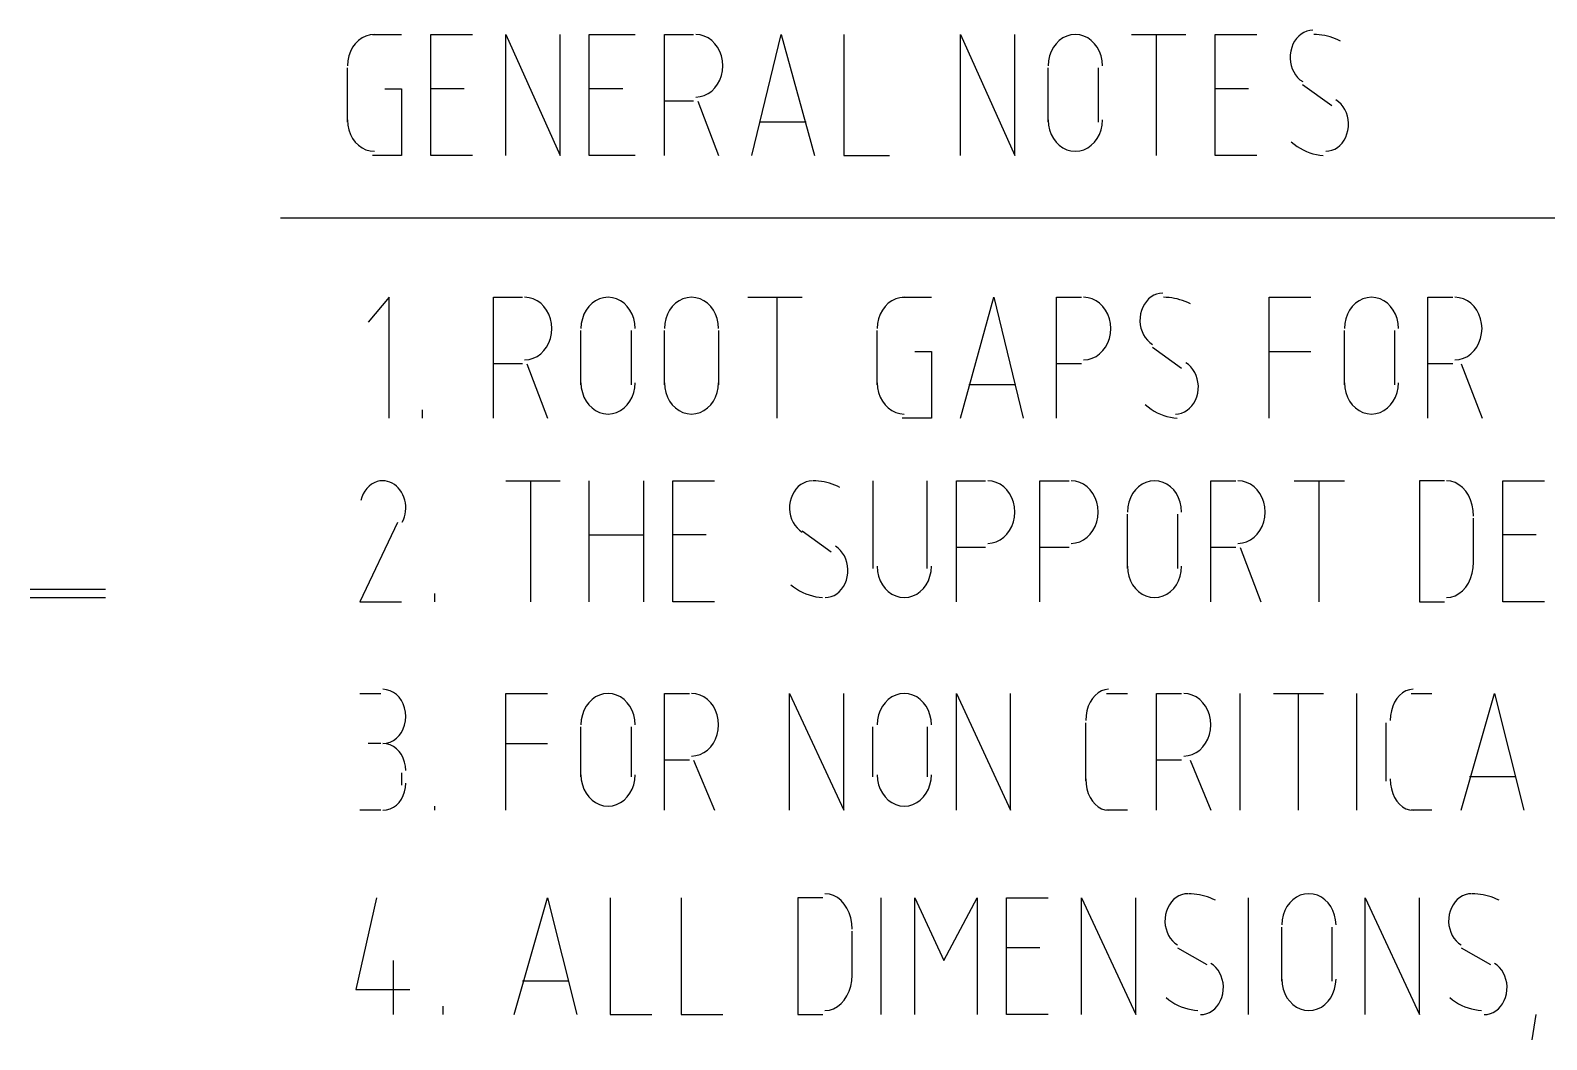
# Model space of a CAD drawing. Header units: millimetres. Extents: x 43 to 1147, y -811 to -31.
# Drawn here: x 45.04 to 88.66, y -771.76 to -742.72 of the extents above; entities that cross this region are included whole.
import ezdxf

# ---------------------------------------------------------------- set-up
doc = ezdxf.new("R2010")
doc.units = ezdxf.units.MM
doc.layers.add('EDITED_LINES', color=4, linetype='Continuous')

msp = doc.modelspace()

# ---------------------------------------------------------------- linework, layer by layer
at = {"layer": 'EDITED_LINES'}
for p, q in [((54.813, -742.852), (54.693, -742.886)), ((54.94, -742.84), (54.813, -742.852)), ((54.88, -742.84), (55.72, -742.84)), ((56.56, -746.32), (56.56, -742.84)), ((56.56, -742.84), (57.76, -742.84)), ((58.72, -746.32), (58.72, -742.84)), ((58.72, -742.84), (60.28, -746.32)), ((60.28, -746.32), (60.28, -742.84)), ((61.12, -746.32), (61.12, -742.84)), ((61.12, -742.84), (62.44, -742.84)), ((63.28, -746.32), (63.28, -742.84)), ((63.28, -742.84), (64.12, -742.84)), ((64.307, -742.852), (64.18, -742.84)), ((64.427, -742.886), (64.307, -742.852)), ((65.8, -746.32), (66.64, -742.84)), ((66.64, -742.84), (67.6, -746.32)), ((68.44, -742.84), (68.44, -746.32)), ((71.8, -746.32), (71.8, -742.84)), ((71.8, -742.84), (73.36, -746.32)), ((73.36, -746.32), (73.36, -742.84)), ((74.973, -742.852), (74.853, -742.886)), ((75.1, -742.84), (74.973, -742.852)), ((75.226, -742.852), (75.1, -742.84)), ((75.346, -742.886), (75.226, -742.852)), ((76.72, -742.84), (78.28, -742.84)), ((77.44, -746.32), (77.44, -742.84)), ((79.12, -746.32), (79.12, -742.84)), ((79.12, -742.84), (80.32, -742.84)), ((81.601, -742.831), (81.53, -742.889)), ((81.678, -742.784), (81.601, -742.831)), ((81.76, -742.749), (81.678, -742.784)), ((81.847, -742.728), (81.76, -742.749)), ((81.937, -742.72), (81.847, -742.728)), ((82.038, -742.843), (81.959, -742.84)), ((82.117, -742.849), (82.038, -742.843)), ((82.196, -742.859), (82.117, -742.849)), ((54.31, -743.208), (54.247, -743.326)), ((54.388, -743.104), (54.31, -743.208)), ((54.479, -743.014), (54.388, -743.104)), ((54.582, -742.94), (54.479, -743.014)), ((54.693, -742.886), (54.582, -742.94)), ((64.538, -742.94), (64.427, -742.886)), ((64.641, -743.014), (64.538, -742.94)), ((64.732, -743.104), (64.641, -743.014)), ((64.81, -743.208), (64.732, -743.104)), ((64.873, -743.326), (64.81, -743.208)), ((74.47, -743.208), (74.407, -743.326)), ((74.548, -743.104), (74.47, -743.208)), ((74.639, -743.014), (74.548, -743.104)), ((74.742, -742.94), (74.639, -743.014)), ((74.853, -742.886), (74.742, -742.94)), ((75.458, -742.94), (75.346, -742.886)), ((75.561, -743.014), (75.458, -742.94)), ((75.652, -743.104), (75.561, -743.014)), ((75.729, -743.208), (75.652, -743.104)), ((75.793, -743.326), (75.729, -743.208)), ((81.325, -743.218), (81.298, -743.32)), ((81.362, -743.123), (81.325, -743.218)), ((81.409, -743.036), (81.362, -743.123)), ((81.465, -742.958), (81.409, -743.036)), ((81.53, -742.889), (81.465, -742.958)), ((82.274, -742.873), (82.196, -742.859)), ((82.352, -742.89), (82.274, -742.873)), ((82.429, -742.911), (82.352, -742.89)), ((82.505, -742.935), (82.429, -742.911)), ((82.581, -742.963), (82.505, -742.935)), ((82.656, -742.995), (82.581, -742.963)), ((82.73, -743.03), (82.656, -742.995)), ((54.17, -743.594), (54.16, -743.74)), ((54.2, -743.456), (54.17, -743.594)), ((54.247, -743.326), (54.2, -743.456)), ((64.92, -743.456), (64.873, -743.326)), ((64.95, -743.594), (64.92, -743.456)), ((64.96, -743.74), (64.95, -743.594)), ((74.33, -743.594), (74.32, -743.74)), ((74.36, -743.456), (74.33, -743.594)), ((74.407, -743.326), (74.36, -743.456)), ((75.84, -743.455), (75.793, -743.326)), ((75.87, -743.594), (75.84, -743.455)), ((75.88, -743.74), (75.87, -743.594)), ((81.283, -743.426), (81.28, -743.53)), ((81.28, -743.53), (81.29, -743.633)), ((81.298, -743.32), (81.283, -743.426)), ((81.29, -743.633), (81.31, -743.733)), ((54.16, -745.36), (54.16, -743.8)), ((64.81, -744.272), (64.873, -744.154)), ((64.873, -744.154), (64.92, -744.024)), ((64.92, -744.024), (64.95, -743.886)), ((64.95, -743.886), (64.96, -743.74)), ((74.32, -745.36), (74.32, -743.8)), ((75.76, -743.8), (75.76, -745.36)), ((81.31, -743.733), (81.341, -743.828)), ((81.341, -743.828), (81.383, -743.918)), ((81.383, -743.918), (81.434, -744.001)), ((81.434, -744.001), (81.495, -744.076)), ((81.495, -744.076), (81.564, -744.141)), ((81.564, -744.141), (81.642, -744.196)), ((55.24, -744.4), (55.72, -744.4)), ((55.72, -744.4), (55.72, -746.32)), ((57.52, -744.4), (56.56, -744.4)), ((62.08, -744.4), (61.12, -744.4)), ((64.307, -744.628), (64.427, -744.594)), ((64.427, -744.594), (64.538, -744.54)), ((64.538, -744.54), (64.641, -744.466)), ((64.641, -744.466), (64.732, -744.376)), ((64.732, -744.376), (64.81, -744.272)), ((80.08, -744.4), (79.12, -744.4)), ((81.64, -744.28), (82.48, -744.88)), ((64.12, -744.76), (63.28, -744.76)), ((64.18, -744.64), (64.307, -744.628)), ((64.24, -744.76), (64.84, -746.32)), ((82.676, -744.779), (82.598, -744.724)), ((82.745, -744.844), (82.676, -744.779)), ((82.806, -744.919), (82.745, -744.844)), ((82.857, -745.002), (82.806, -744.919)), ((82.899, -745.092), (82.857, -745.002)), ((54.16, -745.3), (54.17, -745.446)), ((54.17, -745.446), (54.2, -745.584)), ((67.36, -745.36), (66.04, -745.36)), ((74.32, -745.3), (74.33, -745.446)), ((74.33, -745.446), (74.36, -745.584)), ((75.84, -745.584), (75.87, -745.446)), ((75.87, -745.446), (75.88, -745.3)), ((82.93, -745.187), (82.899, -745.092)), ((82.95, -745.287), (82.93, -745.187)), ((82.96, -745.39), (82.95, -745.287)), ((82.957, -745.494), (82.96, -745.39)), ((54.2, -745.584), (54.247, -745.714)), ((54.247, -745.714), (54.31, -745.832)), ((54.31, -745.832), (54.388, -745.936)), ((74.36, -745.584), (74.407, -745.714)), ((74.407, -745.714), (74.47, -745.832)), ((74.47, -745.832), (74.548, -745.936)), ((75.652, -745.936), (75.73, -745.832)), ((75.73, -745.832), (75.793, -745.714)), ((75.793, -745.714), (75.84, -745.584)), ((82.775, -745.962), (82.831, -745.884)), ((82.831, -745.884), (82.878, -745.797)), ((82.878, -745.797), (82.915, -745.702)), ((82.915, -745.702), (82.942, -745.6)), ((82.942, -745.6), (82.957, -745.494)), ((54.388, -745.936), (54.479, -746.026)), ((54.479, -746.026), (54.582, -746.1)), ((54.582, -746.1), (54.693, -746.154)), ((54.693, -746.154), (54.813, -746.188)), ((54.813, -746.188), (54.94, -746.2)), ((55.72, -746.32), (54.88, -746.32)), ((57.76, -746.32), (56.56, -746.32)), ((62.44, -746.32), (61.12, -746.32)), ((68.44, -746.32), (69.76, -746.32)), ((74.548, -745.936), (74.639, -746.026)), ((74.639, -746.026), (74.742, -746.1)), ((74.742, -746.1), (74.853, -746.154)), ((74.853, -746.154), (74.973, -746.188)), ((74.973, -746.188), (75.1, -746.2)), ((75.1, -746.2), (75.227, -746.188)), ((75.227, -746.188), (75.347, -746.154)), ((75.347, -746.154), (75.458, -746.1)), ((75.458, -746.1), (75.561, -746.026)), ((75.561, -746.026), (75.652, -745.936)), ((80.32, -746.32), (79.12, -746.32)), ((81.313, -745.928), (81.395, -745.996)), ((81.395, -745.996), (81.481, -746.058)), ((81.481, -746.058), (81.568, -746.114)), ((81.568, -746.114), (81.658, -746.163)), ((81.658, -746.163), (81.75, -746.206)), ((81.75, -746.206), (81.843, -746.242)), ((81.843, -746.242), (81.938, -746.271)), ((81.938, -746.271), (82.035, -746.294)), ((82.035, -746.294), (82.132, -746.31)), ((82.132, -746.31), (82.23, -746.318)), ((82.303, -746.2), (82.393, -746.192)), ((82.393, -746.192), (82.48, -746.171)), ((82.48, -746.171), (82.562, -746.136)), ((82.562, -746.136), (82.639, -746.089)), ((82.639, -746.089), (82.71, -746.031)), ((82.71, -746.031), (82.775, -745.962)), ((1137.28, -748.12), (52.24, -748.12)), ((55.36, -750.4), (54.76, -751.12)), ((55.36, -753.88), (55.36, -750.4)), ((58.36, -753.88), (58.36, -750.4)), ((58.36, -750.4), (59.2, -750.4)), ((59.387, -750.412), (59.26, -750.4)), ((59.507, -750.446), (59.387, -750.412)), ((59.618, -750.5), (59.507, -750.446)), ((59.721, -750.574), (59.618, -750.5)), ((59.812, -750.664), (59.721, -750.574)), ((59.89, -750.768), (59.812, -750.664)), ((61.108, -750.664), (61.03, -750.768)), ((61.199, -750.574), (61.108, -750.664)), ((61.302, -750.5), (61.199, -750.574)), ((61.413, -750.446), (61.302, -750.5)), ((61.533, -750.412), (61.413, -750.446)), ((61.66, -750.4), (61.533, -750.412)), ((61.786, -750.412), (61.66, -750.4)), ((61.906, -750.446), (61.786, -750.412)), ((62.018, -750.5), (61.906, -750.446)), ((62.121, -750.574), (62.018, -750.5)), ((62.212, -750.664), (62.121, -750.574)), ((62.289, -750.768), (62.212, -750.664)), ((63.508, -750.664), (63.43, -750.768)), ((63.599, -750.574), (63.508, -750.664)), ((63.702, -750.5), (63.599, -750.574)), ((63.813, -750.446), (63.702, -750.5)), ((63.933, -750.412), (63.813, -750.446)), ((64.06, -750.4), (63.933, -750.412)), ((64.186, -750.412), (64.06, -750.4)), ((64.306, -750.446), (64.186, -750.412)), ((64.418, -750.5), (64.306, -750.446)), ((64.521, -750.574), (64.418, -750.5)), ((64.612, -750.664), (64.521, -750.574)), ((64.689, -750.768), (64.612, -750.664)), ((65.68, -750.4), (67.24, -750.4)), ((66.52, -753.88), (66.52, -750.4)), ((69.628, -750.664), (69.55, -750.768)), ((69.719, -750.574), (69.628, -750.664)), ((69.822, -750.5), (69.719, -750.574)), ((69.933, -750.446), (69.822, -750.5)), ((70.053, -750.412), (69.933, -750.446)), ((70.18, -750.4), (70.053, -750.412)), ((70.12, -750.4), (70.96, -750.4)), ((71.8, -753.88), (72.76, -750.4)), ((72.76, -750.4), (73.6, -753.88)), ((74.56, -753.88), (74.56, -750.4)), ((74.56, -750.4), (75.28, -750.4)), ((75.467, -750.412), (75.34, -750.4)), ((75.587, -750.446), (75.467, -750.412)), ((75.698, -750.5), (75.587, -750.446)), ((75.801, -750.574), (75.698, -750.5)), ((75.892, -750.664), (75.801, -750.574)), ((75.969, -750.768), (75.892, -750.664)), ((77.042, -750.683), (77.005, -750.778)), ((77.089, -750.596), (77.042, -750.683)), ((77.145, -750.518), (77.089, -750.596)), ((77.21, -750.449), (77.145, -750.518)), ((77.281, -750.391), (77.21, -750.449)), ((77.358, -750.344), (77.281, -750.391)), ((77.44, -750.309), (77.358, -750.344)), ((77.527, -750.288), (77.44, -750.309)), ((77.617, -750.28), (77.527, -750.288)), ((77.718, -750.403), (77.639, -750.4)), ((77.797, -750.409), (77.718, -750.403)), ((77.876, -750.419), (77.797, -750.409)), ((77.954, -750.433), (77.876, -750.419)), ((78.032, -750.45), (77.954, -750.433)), ((78.109, -750.471), (78.032, -750.45)), ((78.185, -750.495), (78.109, -750.471)), ((78.261, -750.523), (78.185, -750.495)), ((78.336, -750.555), (78.261, -750.523)), ((78.41, -750.59), (78.336, -750.555)), ((80.68, -753.88), (80.68, -750.4)), ((80.68, -750.4), (81.88, -750.4)), ((83.068, -750.664), (82.99, -750.768)), ((83.159, -750.574), (83.068, -750.664)), ((83.262, -750.5), (83.159, -750.574)), ((83.373, -750.446), (83.262, -750.5)), ((83.493, -750.412), (83.373, -750.446)), ((83.62, -750.4), (83.493, -750.412)), ((83.746, -750.412), (83.62, -750.4)), ((83.866, -750.446), (83.746, -750.412)), ((83.978, -750.5), (83.866, -750.446)), ((84.081, -750.574), (83.978, -750.5)), ((84.172, -750.664), (84.081, -750.574)), ((84.249, -750.768), (84.172, -750.664)), ((85.24, -753.88), (85.24, -750.4)), ((85.24, -750.4), (85.96, -750.4)), ((86.147, -750.412), (86.02, -750.4)), ((86.267, -750.446), (86.147, -750.412)), ((86.378, -750.5), (86.267, -750.446)), ((86.481, -750.574), (86.378, -750.5)), ((86.572, -750.664), (86.481, -750.574)), ((86.65, -750.768), (86.572, -750.664)), ((59.953, -750.886), (59.89, -750.768)), ((60, -751.016), (59.953, -750.886)), ((60.03, -751.154), (60, -751.016)), ((60.92, -751.016), (60.89, -751.154)), ((60.967, -750.886), (60.92, -751.016)), ((61.03, -750.768), (60.967, -750.886)), ((62.353, -750.886), (62.289, -750.768)), ((62.4, -751.015), (62.353, -750.886)), ((62.43, -751.154), (62.4, -751.015)), ((63.32, -751.016), (63.29, -751.154)), ((63.367, -750.886), (63.32, -751.016)), ((63.43, -750.768), (63.367, -750.886)), ((64.753, -750.886), (64.689, -750.768)), ((64.8, -751.015), (64.753, -750.886)), ((64.83, -751.154), (64.8, -751.015)), ((69.44, -751.016), (69.41, -751.154)), ((69.487, -750.886), (69.44, -751.016)), ((69.55, -750.768), (69.487, -750.886)), ((76.033, -750.886), (75.969, -750.768)), ((76.08, -751.016), (76.033, -750.886)), ((76.11, -751.154), (76.08, -751.016)), ((76.963, -750.986), (76.96, -751.09)), ((76.96, -751.09), (76.97, -751.193)), ((76.978, -750.88), (76.963, -750.986)), ((77.005, -750.778), (76.978, -750.88)), ((82.88, -751.016), (82.85, -751.154)), ((82.927, -750.886), (82.88, -751.016)), ((82.99, -750.768), (82.927, -750.886)), ((84.313, -750.886), (84.249, -750.768)), ((84.36, -751.015), (84.313, -750.886)), ((84.39, -751.154), (84.36, -751.015)), ((86.713, -750.886), (86.65, -750.768)), ((86.76, -751.016), (86.713, -750.886)), ((86.79, -751.154), (86.76, -751.016)), ((60, -751.584), (60.03, -751.446)), ((60.04, -751.3), (60.03, -751.154)), ((60.03, -751.446), (60.04, -751.3)), ((60.89, -751.154), (60.88, -751.3)), ((60.88, -752.92), (60.88, -751.36)), ((62.32, -751.36), (62.32, -752.92)), ((62.44, -751.3), (62.43, -751.154)), ((63.29, -751.154), (63.28, -751.3)), ((63.28, -752.92), (63.28, -751.36)), ((64.84, -751.3), (64.83, -751.154)), ((64.84, -751.36), (64.84, -752.92)), ((69.41, -751.154), (69.4, -751.3)), ((69.4, -752.92), (69.4, -751.36)), ((76.08, -751.584), (76.11, -751.446)), ((76.12, -751.3), (76.11, -751.154)), ((76.11, -751.446), (76.12, -751.3)), ((76.97, -751.193), (76.99, -751.293)), ((76.99, -751.293), (77.021, -751.388)), ((77.021, -751.388), (77.063, -751.478)), ((77.063, -751.478), (77.114, -751.561)), ((77.114, -751.561), (77.175, -751.636)), ((82.85, -751.154), (82.84, -751.3)), ((82.84, -752.92), (82.84, -751.36)), ((84.28, -751.36), (84.28, -752.92)), ((84.4, -751.3), (84.39, -751.154)), ((86.76, -751.584), (86.79, -751.446)), ((86.8, -751.3), (86.79, -751.154)), ((86.79, -751.446), (86.8, -751.3)), ((59.721, -752.026), (59.812, -751.936)), ((59.812, -751.936), (59.89, -751.832)), ((59.89, -751.832), (59.953, -751.714)), ((59.953, -751.714), (60, -751.584)), ((70.48, -751.96), (70.96, -751.96)), ((70.96, -751.96), (70.96, -753.88)), ((75.801, -752.026), (75.892, -751.936)), ((75.892, -751.936), (75.969, -751.832)), ((75.969, -751.832), (76.033, -751.714)), ((76.033, -751.714), (76.08, -751.584)), ((77.175, -751.636), (77.244, -751.701)), ((77.244, -751.701), (77.322, -751.756)), ((77.32, -751.84), (78.16, -752.44)), ((80.68, -751.96), (81.88, -751.96)), ((86.481, -752.026), (86.572, -751.936)), ((86.572, -751.936), (86.65, -751.832)), ((86.65, -751.832), (86.713, -751.714)), ((86.713, -751.714), (86.76, -751.584)), ((59.2, -752.32), (58.36, -752.32)), ((59.26, -752.2), (59.387, -752.188)), ((59.32, -752.32), (59.92, -753.88)), ((59.387, -752.188), (59.507, -752.154)), ((59.507, -752.154), (59.618, -752.1)), ((59.618, -752.1), (59.721, -752.026)), ((75.28, -752.32), (74.56, -752.32)), ((75.34, -752.2), (75.467, -752.188)), ((75.467, -752.188), (75.587, -752.154)), ((75.587, -752.154), (75.698, -752.1)), ((75.698, -752.1), (75.801, -752.026)), ((78.356, -752.339), (78.278, -752.284)), ((78.425, -752.404), (78.356, -752.339)), ((78.486, -752.479), (78.425, -752.404)), ((85.96, -752.32), (85.24, -752.32)), ((86.02, -752.2), (86.147, -752.188)), ((86.147, -752.188), (86.267, -752.154)), ((86.2, -752.32), (86.8, -753.88)), ((86.267, -752.154), (86.378, -752.1)), ((86.378, -752.1), (86.481, -752.026)), ((60.88, -752.86), (60.89, -753.006)), ((62.43, -753.006), (62.44, -752.86)), ((63.28, -752.86), (63.29, -753.006)), ((64.83, -753.006), (64.84, -752.86)), ((69.4, -752.86), (69.41, -753.006)), ((78.537, -752.562), (78.486, -752.479)), ((78.579, -752.652), (78.537, -752.562)), ((78.61, -752.747), (78.579, -752.652)), ((78.63, -752.847), (78.61, -752.747)), ((78.64, -752.95), (78.63, -752.847)), ((82.84, -752.86), (82.85, -753.006)), ((84.39, -753.006), (84.4, -752.86)), ((60.89, -753.006), (60.92, -753.144)), ((60.92, -753.144), (60.967, -753.274)), ((60.967, -753.274), (61.03, -753.392)), ((62.29, -753.392), (62.353, -753.274)), ((62.353, -753.274), (62.4, -753.144)), ((62.4, -753.144), (62.43, -753.006)), ((63.29, -753.006), (63.32, -753.144)), ((63.32, -753.144), (63.367, -753.274)), ((63.367, -753.274), (63.43, -753.392)), ((64.69, -753.392), (64.753, -753.274)), ((64.753, -753.274), (64.8, -753.144)), ((64.8, -753.144), (64.83, -753.006)), ((69.41, -753.006), (69.44, -753.144)), ((69.44, -753.144), (69.487, -753.274)), ((69.487, -753.274), (69.55, -753.392)), ((73.36, -752.92), (72.04, -752.92)), ((78.558, -753.357), (78.595, -753.262)), ((78.595, -753.262), (78.622, -753.16)), ((78.622, -753.16), (78.637, -753.054)), ((78.637, -753.054), (78.64, -752.95)), ((82.85, -753.006), (82.88, -753.144)), ((82.88, -753.144), (82.927, -753.274)), ((82.927, -753.274), (82.99, -753.392)), ((84.249, -753.392), (84.313, -753.274)), ((84.313, -753.274), (84.36, -753.144)), ((84.36, -753.144), (84.39, -753.006)), ((56.32, -753.88), (56.32, -753.64)), ((61.03, -753.392), (61.108, -753.496)), ((61.108, -753.496), (61.199, -753.586)), ((61.199, -753.586), (61.302, -753.66)), ((61.302, -753.66), (61.413, -753.714)), ((61.413, -753.714), (61.533, -753.748)), ((61.533, -753.748), (61.66, -753.76)), ((61.66, -753.76), (61.787, -753.748)), ((61.787, -753.748), (61.907, -753.714)), ((61.907, -753.714), (62.018, -753.66)), ((62.018, -753.66), (62.121, -753.586)), ((62.121, -753.586), (62.212, -753.496)), ((62.212, -753.496), (62.29, -753.392)), ((63.43, -753.392), (63.508, -753.496)), ((63.508, -753.496), (63.599, -753.586)), ((63.599, -753.586), (63.702, -753.66)), ((63.702, -753.66), (63.813, -753.714)), ((63.813, -753.714), (63.933, -753.748)), ((63.933, -753.748), (64.06, -753.76)), ((64.06, -753.76), (64.187, -753.748)), ((64.187, -753.748), (64.307, -753.714)), ((64.307, -753.714), (64.418, -753.66)), ((64.418, -753.66), (64.521, -753.586)), ((64.521, -753.586), (64.612, -753.496)), ((64.612, -753.496), (64.69, -753.392)), ((69.55, -753.392), (69.628, -753.496)), ((69.628, -753.496), (69.719, -753.586)), ((69.719, -753.586), (69.822, -753.66)), ((69.822, -753.66), (69.933, -753.714)), ((69.933, -753.714), (70.053, -753.748)), ((70.053, -753.748), (70.18, -753.76)), ((77.113, -753.488), (77.195, -753.556)), ((77.195, -753.556), (77.281, -753.618)), ((77.281, -753.618), (77.368, -753.674)), ((77.368, -753.674), (77.458, -753.723)), ((77.458, -753.723), (77.55, -753.766)), ((77.983, -753.76), (78.073, -753.752)), ((78.073, -753.752), (78.16, -753.731)), ((78.16, -753.731), (78.242, -753.696)), ((78.242, -753.696), (78.319, -753.649)), ((78.319, -753.649), (78.39, -753.591)), ((78.39, -753.591), (78.455, -753.522)), ((78.455, -753.522), (78.511, -753.444)), ((78.511, -753.444), (78.558, -753.357)), ((82.99, -753.392), (83.068, -753.496)), ((83.068, -753.496), (83.159, -753.586)), ((83.159, -753.586), (83.262, -753.66)), ((83.262, -753.66), (83.373, -753.714)), ((83.373, -753.714), (83.493, -753.748)), ((83.493, -753.748), (83.62, -753.76)), ((83.62, -753.76), (83.747, -753.748)), ((83.747, -753.748), (83.867, -753.714)), ((83.867, -753.714), (83.978, -753.66)), ((83.978, -753.66), (84.081, -753.586)), ((84.081, -753.586), (84.172, -753.496)), ((84.172, -753.496), (84.249, -753.392)), ((70.96, -753.88), (70.12, -753.88)), ((77.55, -753.766), (77.643, -753.802)), ((77.643, -753.802), (77.738, -753.831)), ((77.738, -753.831), (77.835, -753.854)), ((77.835, -753.854), (77.932, -753.87)), ((77.932, -753.87), (78.03, -753.878)), ((54.72, -755.901), (54.663, -755.976)), ((54.784, -755.836), (54.72, -755.901)), ((54.855, -755.781), (54.784, -755.836)), ((54.931, -755.737), (54.855, -755.781)), ((55.013, -755.705), (54.931, -755.737)), ((55.098, -755.686), (55.013, -755.705)), ((55.186, -755.68), (55.098, -755.686)), ((55.248, -755.684), (55.177, -755.68)), ((55.318, -755.697), (55.248, -755.684)), ((55.386, -755.719), (55.318, -755.697)), ((55.451, -755.749), (55.386, -755.719)), ((55.513, -755.787), (55.451, -755.749)), ((55.571, -755.832), (55.513, -755.787)), ((55.625, -755.884), (55.571, -755.832)), ((55.674, -755.943), (55.625, -755.884)), ((58.72, -755.68), (60.28, -755.68)), ((59.44, -759.16), (59.44, -755.68)), ((61.12, -759.16), (61.12, -755.68)), ((62.68, -755.68), (62.68, -759.16)), ((63.52, -759.16), (63.52, -755.68)), ((63.52, -755.68), (64.72, -755.68)), ((67.065, -755.918), (67.009, -755.996)), ((67.13, -755.849), (67.065, -755.918)), ((67.201, -755.791), (67.13, -755.849)), ((67.278, -755.744), (67.201, -755.791)), ((67.36, -755.709), (67.278, -755.744)), ((67.447, -755.688), (67.36, -755.709)), ((67.537, -755.68), (67.447, -755.688)), ((67.638, -755.683), (67.559, -755.68)), ((67.717, -755.689), (67.638, -755.683)), ((67.796, -755.699), (67.717, -755.689)), ((67.874, -755.713), (67.796, -755.699)), ((67.952, -755.73), (67.874, -755.713)), ((68.029, -755.751), (67.952, -755.73)), ((68.105, -755.775), (68.029, -755.751)), ((68.181, -755.803), (68.105, -755.775)), ((68.256, -755.835), (68.181, -755.803)), ((68.33, -755.87), (68.256, -755.835)), ((69.28, -755.68), (69.28, -758.2)), ((70.84, -758.2), (70.84, -755.68)), ((71.68, -759.16), (71.68, -755.68)), ((71.68, -755.68), (72.52, -755.68)), ((72.707, -755.692), (72.58, -755.68)), ((72.827, -755.726), (72.707, -755.692)), ((72.938, -755.78), (72.827, -755.726)), ((73.041, -755.854), (72.938, -755.78)), ((73.132, -755.944), (73.041, -755.854)), ((74.08, -759.16), (74.08, -755.68)), ((74.08, -755.68), (74.92, -755.68)), ((75.107, -755.692), (74.98, -755.68)), ((75.227, -755.726), (75.107, -755.692)), ((75.338, -755.78), (75.227, -755.726)), ((75.441, -755.854), (75.338, -755.78)), ((75.532, -755.944), (75.441, -755.854)), ((76.919, -755.854), (76.828, -755.944)), ((77.022, -755.78), (76.919, -755.854)), ((77.133, -755.726), (77.022, -755.78)), ((77.253, -755.692), (77.133, -755.726)), ((77.38, -755.68), (77.253, -755.692)), ((77.506, -755.692), (77.38, -755.68)), ((77.626, -755.726), (77.506, -755.692)), ((77.738, -755.78), (77.626, -755.726)), ((77.841, -755.854), (77.738, -755.78)), ((77.932, -755.944), (77.841, -755.854)), ((79, -759.16), (79, -755.68)), ((79, -755.68), (79.72, -755.68)), ((79.907, -755.692), (79.78, -755.68)), ((80.027, -755.726), (79.907, -755.692)), ((80.138, -755.78), (80.027, -755.726)), ((80.241, -755.854), (80.138, -755.78)), ((80.332, -755.944), (80.241, -755.854)), ((81.4, -755.68), (82.84, -755.68)), ((82.12, -759.16), (82.12, -755.68)), ((85.72, -755.68), (85, -755.68)), ((85, -755.68), (85, -759.16)), ((85.907, -755.693), (85.78, -755.68)), ((86.027, -755.732), (85.907, -755.693)), ((86.138, -755.794), (86.027, -755.732)), ((86.241, -755.877), (86.138, -755.794)), ((86.332, -755.979), (86.241, -755.877)), ((87.4, -759.16), (87.4, -755.68)), ((87.4, -755.68), (88.6, -755.68)), ((54.574, -756.15), (54.545, -756.249)), ((54.614, -756.059), (54.574, -756.15)), ((54.663, -755.976), (54.614, -756.059)), ((55.718, -756.009), (55.674, -755.943)), ((55.756, -756.08), (55.718, -756.009)), ((55.788, -756.156), (55.756, -756.08)), ((55.812, -756.235), (55.788, -756.156)), ((55.829, -756.315), (55.812, -756.235)), ((55.838, -756.397), (55.829, -756.315)), ((66.898, -756.28), (66.883, -756.386)), ((66.925, -756.178), (66.898, -756.28)), ((66.962, -756.083), (66.925, -756.178)), ((67.009, -755.996), (66.962, -756.083)), ((73.21, -756.048), (73.132, -755.944)), ((73.273, -756.166), (73.21, -756.048)), ((73.32, -756.296), (73.273, -756.166)), ((73.35, -756.434), (73.32, -756.296)), ((75.609, -756.048), (75.532, -755.944)), ((75.673, -756.166), (75.609, -756.048)), ((75.72, -756.296), (75.673, -756.166)), ((75.75, -756.434), (75.72, -756.296)), ((76.64, -756.296), (76.61, -756.434)), ((76.687, -756.166), (76.64, -756.296)), ((76.75, -756.048), (76.687, -756.166)), ((76.828, -755.944), (76.75, -756.048)), ((78.009, -756.048), (77.932, -755.944)), ((78.073, -756.166), (78.009, -756.048)), ((78.12, -756.295), (78.073, -756.166)), ((78.15, -756.434), (78.12, -756.295)), ((80.41, -756.048), (80.332, -755.944)), ((80.473, -756.166), (80.41, -756.048)), ((80.52, -756.296), (80.473, -756.166)), ((80.55, -756.434), (80.52, -756.296)), ((86.409, -756.098), (86.332, -755.979)), ((86.473, -756.231), (86.409, -756.098)), ((86.52, -756.378), (86.473, -756.231)), ((55.74, -756.873), (55.774, -756.799)), ((55.774, -756.799), (55.802, -756.722)), ((55.802, -756.722), (55.822, -756.643)), ((55.822, -756.643), (55.834, -756.561)), ((55.834, -756.561), (55.84, -756.479)), ((55.84, -756.479), (55.838, -756.397)), ((66.883, -756.386), (66.88, -756.49)), ((66.88, -756.49), (66.89, -756.593)), ((66.89, -756.593), (66.91, -756.693)), ((66.91, -756.693), (66.941, -756.788)), ((66.941, -756.788), (66.983, -756.878)), ((73.32, -756.864), (73.35, -756.726)), ((73.36, -756.58), (73.35, -756.434)), ((73.35, -756.726), (73.36, -756.58)), ((75.72, -756.864), (75.75, -756.726)), ((75.76, -756.58), (75.75, -756.434)), ((75.75, -756.726), (75.76, -756.58)), ((76.61, -756.434), (76.6, -756.58)), ((76.6, -758.2), (76.6, -756.64)), ((78.04, -756.64), (78.04, -758.2)), ((78.16, -756.58), (78.15, -756.434)), ((80.52, -756.864), (80.55, -756.726)), ((80.56, -756.58), (80.55, -756.434)), ((80.55, -756.726), (80.56, -756.58)), ((86.55, -756.534), (86.52, -756.378)), ((86.56, -756.7), (86.55, -756.534)), ((86.56, -758.08), (86.56, -756.76)), ((55.6, -756.88), (54.52, -759.16)), ((61.12, -757.24), (62.68, -757.24)), ((64.48, -757.24), (63.52, -757.24)), ((66.983, -756.878), (67.034, -756.961)), ((67.034, -756.961), (67.095, -757.036)), ((67.095, -757.036), (67.164, -757.101)), ((67.164, -757.101), (67.242, -757.156)), ((67.24, -757.12), (68.08, -757.72)), ((73.041, -757.306), (73.132, -757.216)), ((73.132, -757.216), (73.21, -757.112)), ((73.21, -757.112), (73.273, -756.994)), ((73.273, -756.994), (73.32, -756.864)), ((75.441, -757.306), (75.532, -757.216)), ((75.532, -757.216), (75.609, -757.112)), ((75.609, -757.112), (75.673, -756.994)), ((75.673, -756.994), (75.72, -756.864)), ((80.241, -757.306), (80.332, -757.216)), ((80.332, -757.216), (80.41, -757.112)), ((80.41, -757.112), (80.473, -756.994)), ((80.473, -756.994), (80.52, -756.864)), ((88.36, -757.24), (87.4, -757.24)), ((68.276, -757.619), (68.198, -757.564)), ((68.345, -757.684), (68.276, -757.619)), ((72.52, -757.6), (71.68, -757.6)), ((72.58, -757.48), (72.707, -757.468)), ((72.707, -757.468), (72.827, -757.434)), ((72.827, -757.434), (72.938, -757.38)), ((72.938, -757.38), (73.041, -757.306)), ((74.92, -757.6), (74.08, -757.6)), ((74.98, -757.48), (75.107, -757.468)), ((75.107, -757.468), (75.227, -757.434)), ((75.227, -757.434), (75.338, -757.38)), ((75.338, -757.38), (75.441, -757.306)), ((79.72, -757.6), (79, -757.6)), ((79.78, -757.48), (79.907, -757.468)), ((79.84, -757.6), (80.44, -759.16)), ((79.907, -757.468), (80.027, -757.434)), ((80.027, -757.434), (80.138, -757.38)), ((80.138, -757.38), (80.241, -757.306)), ((68.406, -757.759), (68.345, -757.684)), ((68.457, -757.842), (68.406, -757.759)), ((68.499, -757.932), (68.457, -757.842)), ((68.53, -758.027), (68.499, -757.932)), ((68.55, -758.127), (68.53, -758.027)), ((86.55, -758.185), (86.56, -758.02)), ((68.478, -758.637), (68.515, -758.542)), ((68.515, -758.542), (68.542, -758.44)), ((68.542, -758.44), (68.557, -758.334)), ((68.56, -758.23), (68.55, -758.127)), ((68.557, -758.334), (68.56, -758.23)), ((69.4, -758.14), (69.41, -758.286)), ((69.41, -758.286), (69.44, -758.424)), ((69.44, -758.424), (69.487, -758.554)), ((69.487, -758.554), (69.55, -758.672)), ((70.81, -758.672), (70.873, -758.554)), ((70.873, -758.554), (70.92, -758.424)), ((70.92, -758.424), (70.95, -758.286)), ((70.95, -758.286), (70.96, -758.14)), ((76.6, -758.14), (76.61, -758.286)), ((76.61, -758.286), (76.64, -758.424)), ((76.64, -758.424), (76.687, -758.554)), ((76.687, -758.554), (76.75, -758.672)), ((78.01, -758.672), (78.073, -758.554)), ((78.073, -758.554), (78.12, -758.424)), ((78.12, -758.424), (78.15, -758.286)), ((78.15, -758.286), (78.16, -758.14)), ((86.41, -758.622), (86.473, -758.489)), ((86.473, -758.489), (86.52, -758.342)), ((86.52, -758.342), (86.55, -758.185)), ((45.04, -758.8), (47.2, -758.8)), ((56.68, -759.16), (56.68, -758.92)), ((66.913, -758.669), (66.995, -758.734)), ((66.995, -758.734), (67.081, -758.793)), ((67.081, -758.793), (67.168, -758.845)), ((67.168, -758.845), (67.258, -758.892)), ((67.258, -758.892), (67.35, -758.932)), ((67.35, -758.932), (67.443, -758.966)), ((67.443, -758.966), (67.538, -758.994)), ((68.08, -759.011), (68.162, -758.976)), ((68.162, -758.976), (68.239, -758.929)), ((68.239, -758.929), (68.31, -758.871)), ((68.31, -758.871), (68.375, -758.802)), ((68.375, -758.802), (68.431, -758.724)), ((68.431, -758.724), (68.478, -758.637)), ((69.55, -758.672), (69.628, -758.776)), ((69.628, -758.776), (69.719, -758.866)), ((69.719, -758.866), (69.822, -758.94)), ((69.822, -758.94), (69.933, -758.994)), ((70.427, -758.994), (70.538, -758.94)), ((70.538, -758.94), (70.641, -758.866)), ((70.641, -758.866), (70.732, -758.776)), ((70.732, -758.776), (70.81, -758.672)), ((76.75, -758.672), (76.828, -758.776)), ((76.828, -758.776), (76.919, -758.866)), ((76.919, -758.866), (77.022, -758.94)), ((77.022, -758.94), (77.133, -758.994)), ((77.627, -758.994), (77.738, -758.94)), ((77.738, -758.94), (77.841, -758.866)), ((77.841, -758.866), (77.932, -758.776)), ((77.932, -758.776), (78.01, -758.672)), ((85.907, -759.027), (86.027, -758.988)), ((86.027, -758.988), (86.138, -758.926)), ((86.138, -758.926), (86.241, -758.843)), ((86.241, -758.843), (86.332, -758.741)), ((86.332, -758.741), (86.41, -758.622)), ((45.04, -759.04), (47.2, -759.04)), ((54.52, -759.16), (55.72, -759.16)), ((64.72, -759.16), (63.52, -759.16)), ((67.538, -758.994), (67.635, -759.015)), ((67.635, -759.015), (67.732, -759.03)), ((67.732, -759.03), (67.83, -759.038)), ((67.903, -759.04), (67.993, -759.032)), ((67.993, -759.032), (68.08, -759.011)), ((69.933, -758.994), (70.053, -759.028)), ((70.053, -759.028), (70.18, -759.04)), ((70.18, -759.04), (70.307, -759.028)), ((70.307, -759.028), (70.427, -758.994)), ((77.133, -758.994), (77.253, -759.028)), ((77.253, -759.028), (77.38, -759.04)), ((77.38, -759.04), (77.507, -759.028)), ((77.507, -759.028), (77.627, -758.994)), ((85, -759.16), (85.72, -759.16)), ((85.78, -759.04), (85.907, -759.027)), ((88.6, -759.16), (87.4, -759.16)), ((54.52, -761.8), (55.12, -761.8)), ((55.287, -761.69), (55.18, -761.68)), ((55.389, -761.72), (55.287, -761.69)), ((55.483, -761.767), (55.389, -761.72)), ((55.57, -761.83), (55.483, -761.767)), ((55.647, -761.908), (55.57, -761.83)), ((55.713, -761.999), (55.647, -761.908)), ((55.766, -762.102), (55.713, -761.999)), ((58.72, -765.16), (58.72, -761.8)), ((58.72, -761.8), (59.92, -761.8)), ((61.199, -761.974), (61.108, -762.064)), ((61.302, -761.9), (61.199, -761.974)), ((61.413, -761.846), (61.302, -761.9)), ((61.533, -761.812), (61.413, -761.846)), ((61.66, -761.8), (61.533, -761.812)), ((61.786, -761.812), (61.66, -761.8)), ((61.906, -761.846), (61.786, -761.812)), ((62.018, -761.9), (61.906, -761.846)), ((62.121, -761.974), (62.018, -761.9)), ((62.212, -762.064), (62.121, -761.974)), ((63.28, -765.16), (63.28, -761.8)), ((63.28, -761.8), (64, -761.8)), ((64.187, -761.812), (64.06, -761.8)), ((64.307, -761.846), (64.187, -761.812)), ((64.418, -761.9), (64.307, -761.846)), ((64.521, -761.974), (64.418, -761.9)), ((64.612, -762.064), (64.521, -761.974)), ((66.88, -765.16), (66.88, -761.8)), ((66.88, -761.8), (68.44, -765.16)), ((68.44, -765.16), (68.44, -761.8)), ((69.719, -761.974), (69.628, -762.064)), ((69.822, -761.9), (69.719, -761.974)), ((69.933, -761.846), (69.822, -761.9)), ((70.053, -761.812), (69.933, -761.846)), ((70.18, -761.8), (70.053, -761.812)), ((70.306, -761.812), (70.18, -761.8)), ((70.426, -761.846), (70.306, -761.812)), ((70.538, -761.9), (70.426, -761.846)), ((70.641, -761.974), (70.538, -761.9)), ((70.732, -762.064), (70.641, -761.974)), ((71.68, -765.16), (71.68, -761.8)), ((71.68, -761.8), (73.24, -765.16)), ((73.24, -765.16), (73.24, -761.8)), ((75.593, -761.944), (75.527, -762.048)), ((75.67, -761.854), (75.593, -761.944)), ((75.757, -761.78), (75.67, -761.854)), ((75.851, -761.726), (75.757, -761.78)), ((75.953, -761.692), (75.851, -761.726)), ((76.06, -761.68), (75.953, -761.692)), ((76, -761.8), (76.6, -761.8)), ((77.44, -765.16), (77.44, -761.8)), ((77.44, -761.8), (78.16, -761.8)), ((78.347, -761.812), (78.22, -761.8)), ((78.467, -761.846), (78.347, -761.812)), ((78.578, -761.9), (78.467, -761.846)), ((78.681, -761.974), (78.578, -761.9)), ((78.772, -762.064), (78.681, -761.974)), ((79.84, -765.16), (79.84, -761.8)), ((80.8, -761.8), (82.24, -761.8)), ((81.52, -765.16), (81.52, -761.8)), ((83.2, -765.16), (83.2, -761.8)), ((84.353, -761.944), (84.287, -762.048)), ((84.43, -761.854), (84.353, -761.944)), ((84.517, -761.78), (84.43, -761.854)), ((84.611, -761.726), (84.517, -761.78)), ((84.713, -761.692), (84.611, -761.726)), ((84.82, -761.68), (84.713, -761.692)), ((84.76, -761.8), (85.36, -761.8)), ((86.2, -765.16), (87.16, -761.8)), ((87.16, -761.8), (88, -765.16)), ((55.806, -762.213), (55.766, -762.102)), ((55.831, -762.334), (55.806, -762.213)), ((55.84, -762.46), (55.831, -762.334)), ((55.831, -762.587), (55.84, -762.46)), ((60.92, -762.416), (60.89, -762.554)), ((60.967, -762.286), (60.92, -762.416)), ((61.03, -762.168), (60.967, -762.286)), ((61.108, -762.064), (61.03, -762.168)), ((62.289, -762.168), (62.212, -762.064)), ((62.353, -762.286), (62.289, -762.168)), ((62.4, -762.415), (62.353, -762.286)), ((62.43, -762.554), (62.4, -762.415)), ((64.69, -762.168), (64.612, -762.064)), ((64.753, -762.286), (64.69, -762.168)), ((64.8, -762.416), (64.753, -762.286)), ((64.83, -762.554), (64.8, -762.416)), ((69.44, -762.416), (69.41, -762.554)), ((69.487, -762.286), (69.44, -762.416)), ((69.55, -762.168), (69.487, -762.286)), ((69.628, -762.064), (69.55, -762.168)), ((70.809, -762.168), (70.732, -762.064)), ((70.873, -762.286), (70.809, -762.168)), ((70.92, -762.415), (70.873, -762.286)), ((70.95, -762.554), (70.92, -762.415)), ((75.409, -762.434), (75.4, -762.58)), ((75.434, -762.296), (75.409, -762.434)), ((75.474, -762.166), (75.434, -762.296)), ((75.527, -762.048), (75.474, -762.166)), ((78.85, -762.168), (78.772, -762.064)), ((78.913, -762.286), (78.85, -762.168)), ((78.96, -762.416), (78.913, -762.286)), ((78.99, -762.554), (78.96, -762.416)), ((84.169, -762.434), (84.16, -762.58)), ((84.194, -762.296), (84.169, -762.434)), ((84.234, -762.166), (84.194, -762.296)), ((84.287, -762.048), (84.234, -762.166)), ((55.713, -762.921), (55.766, -762.818)), ((55.766, -762.818), (55.806, -762.707)), ((55.806, -762.707), (55.831, -762.587)), ((60.89, -762.554), (60.88, -762.7)), ((60.88, -764.2), (60.88, -762.76)), ((62.32, -762.76), (62.32, -764.2)), ((62.44, -762.7), (62.43, -762.554)), ((64.8, -762.984), (64.83, -762.846)), ((64.84, -762.7), (64.83, -762.554)), ((64.83, -762.846), (64.84, -762.7)), ((69.28, -764.2), (69.28, -762.76)), ((69.41, -762.554), (69.4, -762.7)), ((70.84, -762.76), (70.84, -764.2)), ((70.96, -762.7), (70.95, -762.554)), ((75.4, -764.32), (75.4, -762.64)), ((78.96, -762.984), (78.99, -762.846)), ((79, -762.7), (78.99, -762.554)), ((78.99, -762.846), (79, -762.7)), ((84.04, -764.32), (84.04, -762.64)), ((55.12, -763.24), (54.76, -763.24)), ((55.18, -763.24), (55.287, -763.23)), ((55.287, -763.25), (55.18, -763.24)), ((55.287, -763.23), (55.389, -763.2)), ((55.389, -763.28), (55.287, -763.25)), ((55.389, -763.2), (55.483, -763.153)), ((55.483, -763.327), (55.389, -763.28)), ((55.483, -763.153), (55.57, -763.09)), ((55.57, -763.39), (55.483, -763.327)), ((55.57, -763.09), (55.647, -763.012)), ((55.647, -763.012), (55.713, -762.921)), ((58.72, -763.24), (59.92, -763.24)), ((64.521, -763.426), (64.612, -763.336)), ((64.612, -763.336), (64.69, -763.232)), ((64.69, -763.232), (64.753, -763.114)), ((64.753, -763.114), (64.8, -762.984)), ((78.681, -763.426), (78.772, -763.336)), ((78.772, -763.336), (78.85, -763.232)), ((78.85, -763.232), (78.913, -763.114)), ((78.913, -763.114), (78.96, -762.984)), ((55.647, -763.468), (55.57, -763.39)), ((55.713, -763.559), (55.647, -763.468)), ((55.766, -763.662), (55.713, -763.559)), ((55.806, -763.773), (55.766, -763.662)), ((55.831, -763.893), (55.806, -763.773)), ((64, -763.72), (63.28, -763.72)), ((64.06, -763.6), (64.187, -763.588)), ((64.12, -763.72), (64.72, -765.16)), ((64.187, -763.588), (64.307, -763.554)), ((64.307, -763.554), (64.418, -763.5)), ((64.418, -763.5), (64.521, -763.426)), ((78.16, -763.72), (77.44, -763.72)), ((78.22, -763.6), (78.347, -763.588)), ((78.347, -763.588), (78.467, -763.554)), ((78.4, -763.72), (79, -765.16)), ((78.467, -763.554), (78.578, -763.5)), ((78.578, -763.5), (78.681, -763.426)), ((55.72, -764.08), (55.72, -764.44)), ((55.84, -764.02), (55.831, -763.893)), ((60.88, -764.14), (60.89, -764.286)), ((62.43, -764.286), (62.44, -764.14)), ((69.4, -764.14), (69.41, -764.286)), ((70.95, -764.286), (70.96, -764.14)), ((87.76, -764.2), (86.44, -764.2)), ((55.766, -764.738), (55.806, -764.627)), ((55.806, -764.627), (55.831, -764.507)), ((55.831, -764.507), (55.84, -764.38)), ((60.89, -764.286), (60.92, -764.424)), ((60.92, -764.424), (60.967, -764.554)), ((60.967, -764.554), (61.03, -764.672)), ((62.29, -764.672), (62.353, -764.554)), ((62.353, -764.554), (62.4, -764.424)), ((62.4, -764.424), (62.43, -764.286)), ((69.41, -764.286), (69.44, -764.424)), ((69.44, -764.424), (69.487, -764.554)), ((69.487, -764.554), (69.55, -764.672)), ((70.81, -764.672), (70.873, -764.554)), ((70.873, -764.554), (70.92, -764.424)), ((70.92, -764.424), (70.95, -764.286)), ((75.4, -764.26), (75.409, -764.406)), ((75.409, -764.406), (75.434, -764.544)), ((75.434, -764.544), (75.474, -764.674)), ((84.16, -764.26), (84.169, -764.406)), ((84.169, -764.406), (84.194, -764.544)), ((84.194, -764.544), (84.234, -764.674)), ((55.389, -765.12), (55.483, -765.073)), ((55.483, -765.073), (55.57, -765.01)), ((55.57, -765.01), (55.647, -764.932)), ((55.647, -764.932), (55.713, -764.841)), ((55.713, -764.841), (55.766, -764.738)), ((56.68, -765.16), (56.68, -765.04)), ((61.03, -764.672), (61.108, -764.776)), ((61.108, -764.776), (61.199, -764.866)), ((61.199, -764.866), (61.302, -764.94)), ((61.302, -764.94), (61.413, -764.994)), ((61.413, -764.994), (61.533, -765.028)), ((61.533, -765.028), (61.66, -765.04)), ((61.66, -765.04), (61.787, -765.028)), ((61.787, -765.028), (61.907, -764.994)), ((61.907, -764.994), (62.018, -764.94)), ((62.018, -764.94), (62.121, -764.866)), ((62.121, -764.866), (62.212, -764.776)), ((62.212, -764.776), (62.29, -764.672)), ((69.55, -764.672), (69.628, -764.776)), ((69.628, -764.776), (69.719, -764.866)), ((69.719, -764.866), (69.822, -764.94)), ((69.822, -764.94), (69.933, -764.994)), ((69.933, -764.994), (70.053, -765.028)), ((70.053, -765.028), (70.18, -765.04)), ((70.18, -765.04), (70.307, -765.028)), ((70.307, -765.028), (70.427, -764.994)), ((70.427, -764.994), (70.538, -764.94)), ((70.538, -764.94), (70.641, -764.866)), ((70.641, -764.866), (70.732, -764.776)), ((70.732, -764.776), (70.81, -764.672)), ((75.474, -764.674), (75.527, -764.792)), ((75.527, -764.792), (75.593, -764.896)), ((75.593, -764.896), (75.67, -764.986)), ((75.67, -764.986), (75.757, -765.06)), ((75.757, -765.06), (75.851, -765.114)), ((84.234, -764.674), (84.287, -764.792)), ((84.287, -764.792), (84.353, -764.896)), ((84.353, -764.896), (84.43, -764.986)), ((84.43, -764.986), (84.517, -765.06)), ((84.517, -765.06), (84.611, -765.114)), ((55.12, -765.16), (54.52, -765.16)), ((55.18, -765.16), (55.287, -765.15)), ((55.287, -765.15), (55.389, -765.12)), ((75.851, -765.114), (75.953, -765.148)), ((75.953, -765.148), (76.06, -765.16)), ((76.6, -765.16), (76, -765.16)), ((84.611, -765.114), (84.713, -765.148)), ((84.713, -765.148), (84.82, -765.16)), ((85.36, -765.16), (84.76, -765.16)), ((55, -767.68), (54.4, -770.32)), ((58.96, -771.04), (59.92, -767.68)), ((59.92, -767.68), (60.76, -771.04)), ((61.72, -767.68), (61.72, -771.04)), ((63.76, -767.68), (63.76, -771.04)), ((67.84, -767.68), (67.12, -767.68)), ((67.12, -767.68), (67.12, -771.04)), ((68.027, -767.573), (67.9, -767.56)), ((68.147, -767.612), (68.027, -767.573)), ((68.258, -767.674), (68.147, -767.612)), ((68.361, -767.757), (68.258, -767.674)), ((69.52, -771.04), (69.52, -767.68)), ((70.48, -771.04), (70.48, -767.68)), ((70.48, -767.68), (71.32, -769.48)), ((71.32, -769.48), (72.28, -767.68)), ((72.28, -767.68), (72.28, -771.04)), ((73.12, -771.04), (73.12, -767.68)), ((73.12, -767.68), (74.32, -767.68)), ((75.28, -771.04), (75.28, -767.68)), ((75.28, -767.68), (76.84, -771.04)), ((76.84, -771.04), (76.84, -767.68)), ((78.001, -767.671), (77.93, -767.729)), ((78.078, -767.624), (78.001, -767.671)), ((78.16, -767.589), (78.078, -767.624)), ((78.247, -767.568), (78.16, -767.589)), ((78.337, -767.56), (78.247, -767.568)), ((78.438, -767.563), (78.359, -767.56)), ((78.517, -767.569), (78.438, -767.563)), ((78.596, -767.579), (78.517, -767.569)), ((78.674, -767.593), (78.596, -767.579)), ((78.752, -767.61), (78.674, -767.593)), ((78.829, -767.631), (78.752, -767.61)), ((78.905, -767.655), (78.829, -767.631)), ((78.981, -767.683), (78.905, -767.655)), ((79.056, -767.715), (78.981, -767.683)), ((79.13, -767.75), (79.056, -767.715)), ((80.08, -771.04), (80.08, -767.68)), ((81.462, -767.66), (81.359, -767.734)), ((81.573, -767.606), (81.462, -767.66)), ((81.693, -767.572), (81.573, -767.606)), ((81.82, -767.56), (81.693, -767.572)), ((81.946, -767.572), (81.82, -767.56)), ((82.066, -767.606), (81.946, -767.572)), ((82.178, -767.66), (82.066, -767.606)), ((82.281, -767.734), (82.178, -767.66)), ((83.44, -771.04), (83.44, -767.68)), ((83.44, -767.68), (85, -771.04)), ((85, -771.04), (85, -767.68)), ((86.161, -767.671), (86.09, -767.729)), ((86.238, -767.624), (86.161, -767.671)), ((86.32, -767.589), (86.238, -767.624)), ((86.407, -767.568), (86.32, -767.589)), ((86.497, -767.56), (86.407, -767.568)), ((86.598, -767.563), (86.519, -767.56)), ((86.677, -767.569), (86.598, -767.563)), ((86.756, -767.579), (86.677, -767.569)), ((86.834, -767.593), (86.756, -767.579)), ((86.912, -767.61), (86.834, -767.593)), ((86.989, -767.631), (86.912, -767.61)), ((87.065, -767.655), (86.989, -767.631)), ((87.141, -767.683), (87.065, -767.655)), ((87.216, -767.715), (87.141, -767.683)), ((87.29, -767.75), (87.216, -767.715)), ((68.452, -767.859), (68.361, -767.757)), ((68.529, -767.978), (68.452, -767.859)), ((68.593, -768.111), (68.529, -767.978)), ((68.64, -768.258), (68.593, -768.111)), ((77.725, -768.058), (77.698, -768.16)), ((77.762, -767.963), (77.725, -768.058)), ((77.809, -767.876), (77.762, -767.963)), ((77.865, -767.798), (77.809, -767.876)), ((77.93, -767.729), (77.865, -767.798)), ((81.127, -768.046), (81.08, -768.176)), ((81.19, -767.928), (81.127, -768.046)), ((81.268, -767.824), (81.19, -767.928)), ((81.359, -767.734), (81.268, -767.824)), ((82.372, -767.824), (82.281, -767.734)), ((82.449, -767.928), (82.372, -767.824)), ((82.513, -768.046), (82.449, -767.928)), ((82.56, -768.175), (82.513, -768.046)), ((85.885, -768.058), (85.858, -768.16)), ((85.922, -767.963), (85.885, -768.058)), ((85.969, -767.876), (85.922, -767.963)), ((86.025, -767.798), (85.969, -767.876)), ((86.09, -767.729), (86.025, -767.798)), ((68.67, -768.414), (68.64, -768.258)), ((68.68, -768.58), (68.67, -768.414)), ((77.683, -768.266), (77.68, -768.37)), ((77.68, -768.37), (77.69, -768.473)), ((77.698, -768.16), (77.683, -768.266)), ((77.69, -768.473), (77.71, -768.573)), ((77.71, -768.573), (77.741, -768.668)), ((81.05, -768.314), (81.04, -768.46)), ((81.04, -770.08), (81.04, -768.52)), ((81.08, -768.176), (81.05, -768.314)), ((82.48, -768.52), (82.48, -770.08)), ((82.59, -768.314), (82.56, -768.175)), ((82.6, -768.46), (82.59, -768.314)), ((85.843, -768.266), (85.84, -768.37)), ((85.84, -768.37), (85.85, -768.473)), ((85.858, -768.16), (85.843, -768.266)), ((85.85, -768.473), (85.87, -768.573)), ((85.87, -768.573), (85.901, -768.668)), ((68.68, -769.96), (68.68, -768.64)), ((77.741, -768.668), (77.783, -768.758)), ((77.783, -768.758), (77.834, -768.841)), ((77.834, -768.841), (77.895, -768.916)), ((77.895, -768.916), (77.964, -768.981)), ((77.964, -768.981), (78.042, -769.036)), ((85.901, -768.668), (85.943, -768.758)), ((85.943, -768.758), (85.994, -768.841)), ((85.994, -768.841), (86.055, -768.916)), ((86.055, -768.916), (86.124, -768.981)), ((86.124, -768.981), (86.202, -769.036)), ((74.08, -769.12), (73.12, -769.12)), ((78.04, -769.12), (78.88, -769.6)), ((86.2, -769.12), (87.04, -769.6)), ((55.48, -769.48), (55.48, -771.04)), ((79.076, -769.619), (78.998, -769.564)), ((79.145, -769.684), (79.076, -769.619)), ((79.206, -769.759), (79.145, -769.684)), ((79.257, -769.842), (79.206, -769.759)), ((79.299, -769.932), (79.257, -769.842)), ((87.236, -769.619), (87.158, -769.564)), ((87.305, -769.684), (87.236, -769.619)), ((87.366, -769.759), (87.305, -769.684)), ((87.417, -769.842), (87.366, -769.759)), ((87.459, -769.932), (87.417, -769.842)), ((54.4, -770.32), (55.96, -770.32)), ((60.52, -770.08), (59.2, -770.08)), ((68.593, -770.369), (68.64, -770.222)), ((68.64, -770.222), (68.67, -770.065)), ((68.67, -770.065), (68.68, -769.9)), ((79.33, -770.027), (79.299, -769.932)), ((79.35, -770.127), (79.33, -770.027)), ((79.36, -770.23), (79.35, -770.127)), ((79.357, -770.334), (79.36, -770.23)), ((81.04, -770.02), (81.05, -770.166)), ((81.05, -770.166), (81.08, -770.304)), ((81.08, -770.304), (81.127, -770.434)), ((82.513, -770.434), (82.56, -770.304)), ((82.56, -770.304), (82.59, -770.166)), ((82.59, -770.166), (82.6, -770.02)), ((87.49, -770.027), (87.459, -769.932)), ((87.51, -770.127), (87.49, -770.027)), ((87.52, -770.23), (87.51, -770.127)), ((87.517, -770.334), (87.52, -770.23)), ((68.258, -770.806), (68.361, -770.723)), ((68.361, -770.723), (68.452, -770.621)), ((68.452, -770.621), (68.529, -770.502)), ((68.529, -770.502), (68.593, -770.369)), ((77.713, -770.549), (77.795, -770.614)), ((77.795, -770.614), (77.881, -770.673)), ((77.881, -770.673), (77.968, -770.725)), ((77.968, -770.725), (78.058, -770.772)), ((79.175, -770.802), (79.231, -770.724)), ((79.231, -770.724), (79.278, -770.637)), ((79.278, -770.637), (79.315, -770.542)), ((79.315, -770.542), (79.342, -770.44)), ((79.342, -770.44), (79.357, -770.334)), ((81.127, -770.434), (81.19, -770.552)), ((81.19, -770.552), (81.268, -770.656)), ((81.268, -770.656), (81.359, -770.746)), ((81.359, -770.746), (81.462, -770.82)), ((82.178, -770.82), (82.281, -770.746)), ((82.281, -770.746), (82.372, -770.656)), ((82.372, -770.656), (82.45, -770.552)), ((82.45, -770.552), (82.513, -770.434)), ((85.873, -770.549), (85.955, -770.614)), ((85.955, -770.614), (86.041, -770.673)), ((86.041, -770.673), (86.128, -770.725)), ((86.128, -770.725), (86.218, -770.772)), ((87.335, -770.802), (87.391, -770.724)), ((87.391, -770.724), (87.438, -770.637)), ((87.438, -770.637), (87.475, -770.542)), ((87.475, -770.542), (87.502, -770.44)), ((87.502, -770.44), (87.517, -770.334)), ((56.92, -771.04), (56.92, -770.8)), ((61.72, -771.04), (62.92, -771.04)), ((63.76, -771.04), (64.96, -771.04)), ((67.12, -771.04), (67.84, -771.04)), ((67.9, -770.92), (68.027, -770.907)), ((68.027, -770.907), (68.147, -770.868)), ((68.147, -770.868), (68.258, -770.806)), ((74.32, -771.04), (73.12, -771.04)), ((78.058, -770.772), (78.15, -770.812)), ((78.15, -770.812), (78.243, -770.846)), ((78.243, -770.846), (78.338, -770.874)), ((78.338, -770.874), (78.435, -770.895)), ((78.435, -770.895), (78.532, -770.91)), ((78.532, -770.91), (78.63, -770.918)), ((78.703, -771.04), (78.793, -771.032)), ((78.793, -771.032), (78.88, -771.011)), ((78.88, -771.011), (78.962, -770.976)), ((78.962, -770.976), (79.039, -770.929)), ((79.039, -770.929), (79.11, -770.871)), ((79.11, -770.871), (79.175, -770.802)), ((81.462, -770.82), (81.573, -770.874)), ((81.573, -770.874), (81.693, -770.908)), ((81.693, -770.908), (81.82, -770.92)), ((81.82, -770.92), (81.947, -770.908)), ((81.947, -770.908), (82.067, -770.874)), ((82.067, -770.874), (82.178, -770.82)), ((86.218, -770.772), (86.31, -770.812)), ((86.31, -770.812), (86.403, -770.846)), ((86.403, -770.846), (86.498, -770.874)), ((86.498, -770.874), (86.595, -770.895)), ((86.595, -770.895), (86.692, -770.91)), ((86.692, -770.91), (86.79, -770.918)), ((86.863, -771.04), (86.953, -771.032)), ((86.953, -771.032), (87.04, -771.011)), ((87.04, -771.011), (87.122, -770.976)), ((87.122, -770.976), (87.199, -770.929)), ((87.199, -770.929), (87.27, -770.871)), ((87.27, -770.871), (87.335, -770.802)), ((88.24, -771.76), (88.36, -771.04))]:
    msp.add_line(p, q, dxfattribs=at)

doc.saveas('drawing.dxf')
